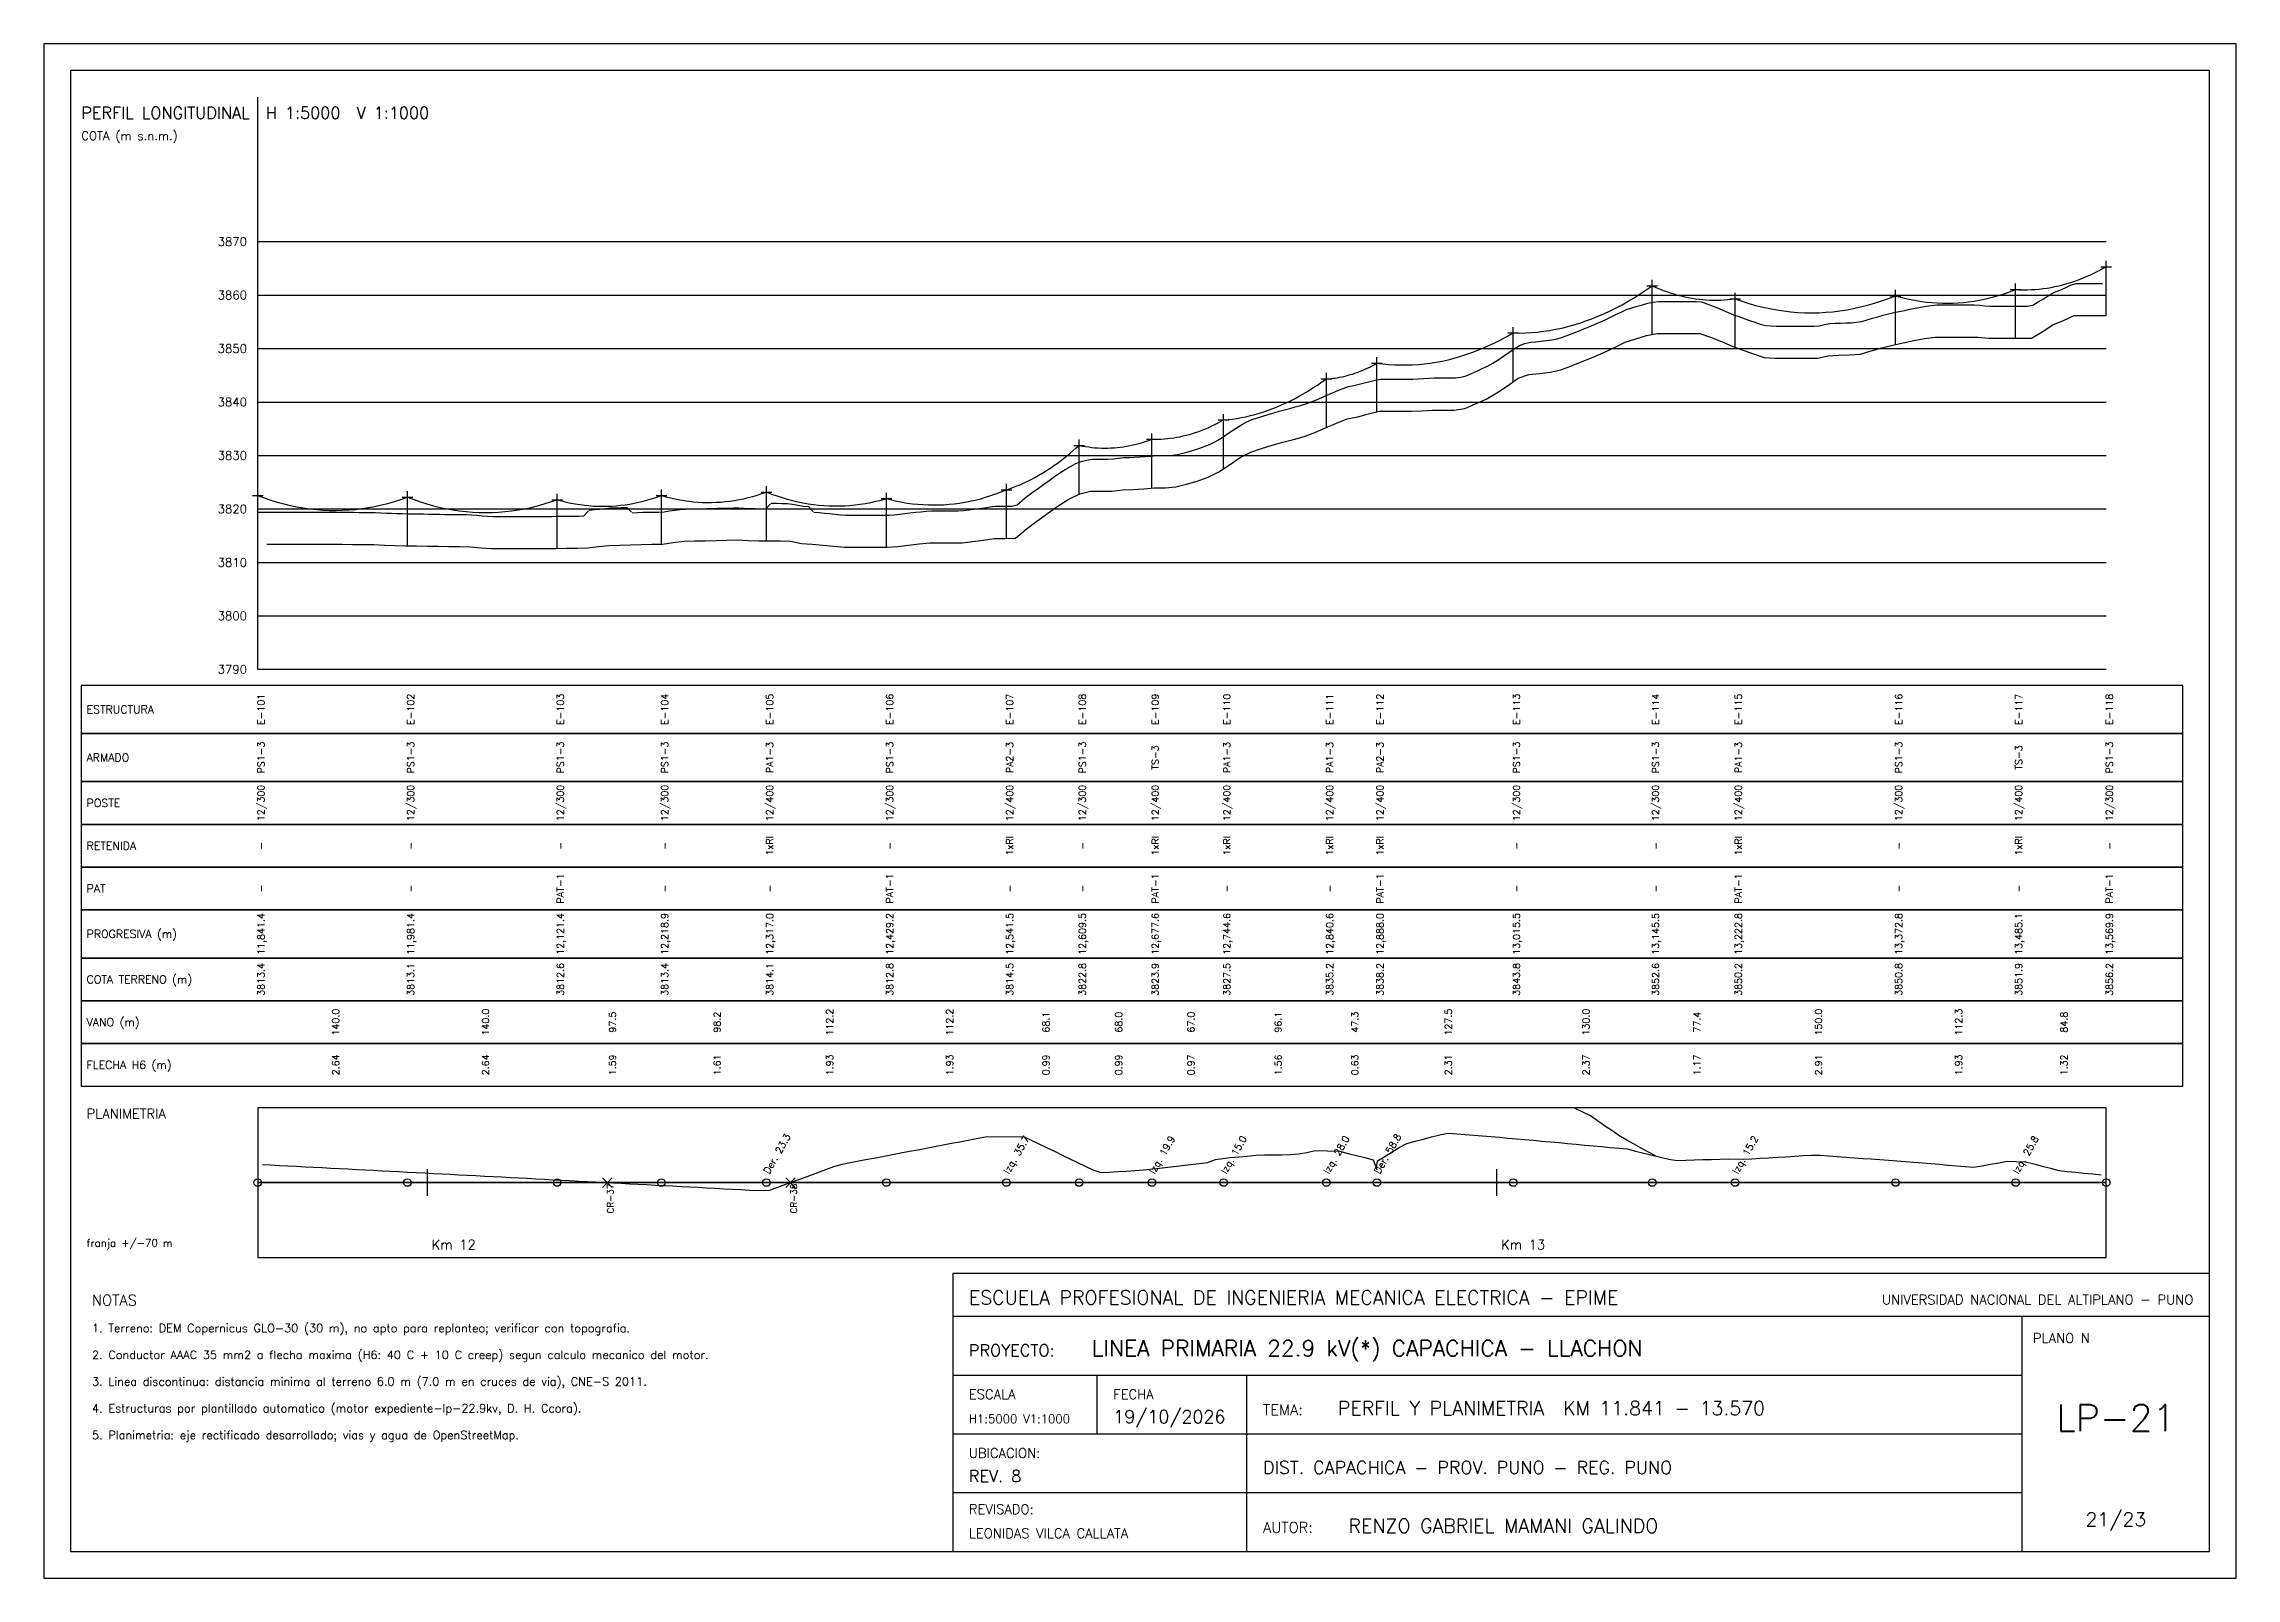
# Paper-space layout 'LP-21' of a CAD drawing. Header units: metres, sheet in millimetres. Extents: x 5 to 415, y 5 to 292.
import ezdxf
from ezdxf.enums import TextEntityAlignment as Align

# ---------------------------------------------------------------- set-up
doc = ezdxf.new("R2010")
doc.units = ezdxf.units.M
doc.linetypes.add('DASHED', pattern=[1.524, 1.27, -0.254])
for name, color, linetype in [('CRUCES', 30, 'Continuous'), ('MARCO', 7, 'Continuous'), ('PP_CONDUCTOR', 5, 'Continuous'), ('PP_DIST_SEGURIDAD', 6, 'DASHED'), ('PP_GRILLA', 8, 'Continuous'), ('PP_POSTE', 1, 'Continuous'), ('PP_TABLA', 8, 'Continuous'), ('PP_TERRENO', 34, 'Continuous'), ('PP_TEXTO', 7, 'Continuous'), ('ROTULO', 7, 'Continuous'), ('RP_CONDUCTOR', 5, 'Continuous'), ('RP_POSTE', 1, 'Continuous'), ('VIAS', 8, 'Continuous')]:
    doc.layers.add(name, color=color, linetype=linetype)
doc.styles.add('ROMANS', font='romans.shx')

psp = doc.layouts.new('LP-21')

# ---------------------------------------------------------------- linework, layer by layer
at = {"layer": 'CRUCES'}
for p, q in [((109.46, 78.1), (111.26, 79.9)), ((109.46, 79.9), (111.26, 78.1)), ((143.74, 78.1), (145.54, 79.9)), ((143.74, 79.9), (145.54, 78.1))]:
    psp.add_line(p, q, dxfattribs=at)
at = {"layer": 'MARCO'}
for points in [[(5, 5), (415, 5), (415, 292), (5, 292)], [(10, 10), (410, 10), (410, 287), (10, 287)]]:
    psp.add_lwpolyline(points, close=True, dxfattribs=at)
at = {"layer": 'PP_CONDUCTOR'}
for points in [[(373.75, 246.04), (374.49, 246.01), (375.22, 245.99), (375.96, 246), (376.7, 246.02), (377.43, 246.07), (378.17, 246.13), (378.91, 246.22), (379.64, 246.32), (380.38, 246.45), (381.12, 246.59), (381.86, 246.76), (382.59, 246.94), (383.33, 247.15), (384.07, 247.37), (384.8, 247.62), (385.54, 247.88), (386.28, 248.17), (387.01, 248.47), (387.75, 248.8), (388.49, 249.14), (389.23, 249.51), (389.96, 249.89), (390.7, 250.29)], [(279.81, 237.92), (280.94, 237.91), (282.07, 237.94), (283.21, 238), (284.34, 238.09), (285.47, 238.23), (286.6, 238.39), (287.73, 238.6), (288.86, 238.84), (289.99, 239.11), (291.12, 239.43), (292.25, 239.77), (293.38, 240.16), (294.51, 240.58), (295.64, 241.03), (296.77, 241.52), (297.9, 242.05), (299.03, 242.61), (300.16, 243.21), (301.29, 243.84), (302.42, 244.51), (303.55, 245.22), (304.68, 245.96), (305.81, 246.74)], [(305.81, 246.74), (306.49, 246.44), (307.16, 246.16), (307.83, 245.89), (308.5, 245.65), (309.18, 245.42), (309.85, 245.21), (310.52, 245.01), (311.2, 244.84), (311.87, 244.68), (312.54, 244.54), (313.21, 244.42), (313.89, 244.31), (314.56, 244.23), (315.23, 244.16), (315.9, 244.1), (316.58, 244.07), (317.25, 244.05), (317.92, 244.06), (318.6, 244.07), (319.27, 244.11), (319.94, 244.17), (320.61, 244.24), (321.29, 244.33)], [(351.29, 244.88), (352.26, 244.61), (353.24, 244.37), (354.22, 244.15), (355.19, 243.97), (356.17, 243.82), (357.15, 243.69), (358.12, 243.6), (359.1, 243.53), (360.08, 243.49), (361.05, 243.49), (362.03, 243.51), (363.01, 243.56), (363.98, 243.64), (364.96, 243.75), (365.94, 243.89), (366.91, 244.05), (367.89, 244.25), (368.86, 244.48), (369.84, 244.73), (370.82, 245.01), (371.79, 245.33), (372.77, 245.67), (373.75, 246.04)], [(321.29, 244.33), (322.59, 243.87), (323.89, 243.45), (325.2, 243.08), (326.5, 242.75), (327.81, 242.47), (329.11, 242.23), (330.42, 242.03), (331.72, 241.88), (333.03, 241.77), (334.33, 241.71), (335.63, 241.69), (336.94, 241.71), (338.24, 241.78), (339.55, 241.89), (340.85, 242.05), (342.16, 242.25), (343.46, 242.49), (344.76, 242.78), (346.07, 243.11), (347.37, 243.49), (348.68, 243.91), (349.98, 244.37), (351.29, 244.88)], [(254.31, 232.27), (255.42, 232.13), (256.53, 232.03), (257.64, 231.96), (258.75, 231.93), (259.86, 231.93), (260.97, 231.96), (262.07, 232.04), (263.18, 232.14), (264.29, 232.28), (265.4, 232.46), (266.51, 232.67), (267.62, 232.92), (268.73, 233.2), (269.84, 233.51), (270.94, 233.86), (272.05, 234.25), (273.16, 234.67), (274.27, 235.12), (275.38, 235.61), (276.49, 236.14), (277.6, 236.7), (278.71, 237.29), (279.81, 237.92)], [(244.85, 229.34), (245.26, 229.36), (245.67, 229.4), (246.08, 229.44), (246.49, 229.49), (246.91, 229.55), (247.32, 229.62), (247.73, 229.7), (248.14, 229.79), (248.55, 229.89), (248.96, 230), (249.38, 230.12), (249.79, 230.24), (250.2, 230.38), (250.61, 230.53), (251.02, 230.68), (251.43, 230.85), (251.84, 231.02), (252.26, 231.21), (252.67, 231.4), (253.08, 231.6), (253.49, 231.81), (253.9, 232.04), (254.31, 232.27)], [(225.64, 221.65), (226.47, 221.72), (227.31, 221.82), (228.14, 221.94), (228.98, 222.09), (229.81, 222.26), (230.65, 222.45), (231.48, 222.67), (232.32, 222.91), (233.15, 223.17), (233.99, 223.46), (234.82, 223.77), (235.66, 224.1), (236.49, 224.46), (237.33, 224.84), (238.17, 225.25), (239, 225.68), (239.84, 226.13), (240.67, 226.61), (241.51, 227.11), (242.34, 227.63), (243.18, 228.18), (244.01, 228.75), (244.85, 229.34)], [(212.24, 218.03), (212.82, 218.02), (213.4, 218.03), (213.98, 218.06), (214.57, 218.1), (215.15, 218.15), (215.73, 218.22), (216.31, 218.31), (216.9, 218.41), (217.48, 218.52), (218.06, 218.65), (218.64, 218.79), (219.23, 218.95), (219.81, 219.12), (220.39, 219.31), (220.98, 219.51), (221.56, 219.72), (222.14, 219.95), (222.72, 220.2), (223.31, 220.46), (223.89, 220.73), (224.47, 221.02), (225.05, 221.33), (225.64, 221.65)], [(198.63, 216.89), (199.22, 216.77), (199.81, 216.67), (200.4, 216.59), (200.99, 216.52), (201.58, 216.46), (202.18, 216.42), (202.77, 216.4), (203.36, 216.39), (203.95, 216.39), (204.54, 216.41), (205.14, 216.45), (205.73, 216.49), (206.32, 216.56), (206.91, 216.64), (207.5, 216.73), (208.09, 216.84), (208.69, 216.97), (209.28, 217.11), (209.87, 217.26), (210.46, 217.43), (211.05, 217.61), (211.64, 217.81), (212.24, 218.03)], [(185.01, 208.6), (185.61, 208.79), (186.2, 209), (186.79, 209.23), (187.38, 209.47), (187.97, 209.72), (188.56, 210), (189.16, 210.28), (189.75, 210.58), (190.34, 210.9), (190.93, 211.23), (191.52, 211.57), (192.12, 211.93), (192.71, 212.31), (193.3, 212.7), (193.89, 213.11), (194.48, 213.53), (195.08, 213.96), (195.67, 214.41), (196.26, 214.88), (196.85, 215.36), (197.44, 215.85), (198.03, 216.36), (198.63, 216.89)], [(45, 207.52), (46.22, 207.06), (47.43, 206.65), (48.65, 206.28), (49.87, 205.95), (51.09, 205.65), (52.3, 205.4), (53.52, 205.19), (54.74, 205.01), (55.96, 204.88), (57.17, 204.79), (58.39, 204.73), (59.61, 204.72), (60.83, 204.75), (62.04, 204.81), (63.26, 204.92), (64.48, 205.06), (65.7, 205.25), (66.91, 205.47), (68.13, 205.74), (69.35, 206.04), (70.57, 206.39), (71.78, 206.77), (73, 207.2)], [(73, 207.2), (74.22, 206.74), (75.43, 206.32), (76.65, 205.94), (77.87, 205.6), (79.09, 205.3), (80.3, 205.04), (81.52, 204.82), (82.74, 204.64), (83.96, 204.5), (85.17, 204.4), (86.39, 204.34), (87.61, 204.32), (88.83, 204.34), (90.04, 204.4), (91.26, 204.5), (92.48, 204.64), (93.7, 204.81), (94.91, 205.03), (96.13, 205.29), (97.35, 205.59), (98.57, 205.93), (99.78, 206.31), (101, 206.72)], [(101, 206.72), (101.85, 206.49), (102.7, 206.29), (103.54, 206.1), (104.39, 205.95), (105.24, 205.81), (106.09, 205.7), (106.93, 205.62), (107.78, 205.55), (108.63, 205.52), (109.48, 205.5), (110.33, 205.51), (111.17, 205.55), (112.02, 205.6), (112.87, 205.69), (113.72, 205.79), (114.57, 205.92), (115.41, 206.08), (116.26, 206.26), (117.11, 206.46), (117.96, 206.69), (118.8, 206.94), (119.65, 207.21), (120.5, 207.51)], [(120.5, 207.51), (121.35, 207.27), (122.21, 207.06), (123.06, 206.87), (123.91, 206.7), (124.77, 206.56), (125.62, 206.44), (126.47, 206.35), (127.33, 206.28), (128.18, 206.23), (129.03, 206.21), (129.89, 206.21), (130.74, 206.24), (131.6, 206.29), (132.45, 206.37), (133.3, 206.47), (134.16, 206.6), (135.01, 206.75), (135.86, 206.92), (136.72, 207.12), (137.57, 207.34), (138.42, 207.58), (139.28, 207.86), (140.13, 208.15)], [(140.13, 208.15), (141.11, 207.78), (142.08, 207.43), (143.06, 207.12), (144.03, 206.83), (145.01, 206.57), (145.98, 206.34), (146.96, 206.15), (147.94, 205.98), (148.91, 205.84), (149.89, 205.72), (150.86, 205.64), (151.84, 205.59), (152.81, 205.57), (153.79, 205.57), (154.77, 205.61), (155.74, 205.67), (156.72, 205.76), (157.69, 205.88), (158.67, 206.04), (159.64, 206.22), (160.62, 206.43), (161.6, 206.67), (162.57, 206.93)], [(162.57, 206.93), (163.55, 206.68), (164.52, 206.46), (165.5, 206.27), (166.47, 206.11), (167.45, 205.98), (168.43, 205.88), (169.4, 205.81), (170.38, 205.76), (171.35, 205.75), (172.33, 205.76), (173.31, 205.8), (174.28, 205.88), (175.26, 205.98), (176.23, 206.11), (177.21, 206.27), (178.18, 206.46), (179.16, 206.67), (180.14, 206.92), (181.11, 207.2), (182.09, 207.5), (183.06, 207.84), (184.04, 208.2), (185.01, 208.6)]]:
    psp.add_lwpolyline(points, dxfattribs=at)
at = {"layer": 'PP_DIST_SEGURIDAD'}
psp.add_lwpolyline([(45, 204.42), (46, 204.42), (47, 204.42), (48, 204.42), (49, 204.41), (50, 204.4), (51, 204.4), (52, 204.4), (53, 204.4), (54, 204.4), (55, 204.4), (56, 204.4), (57, 204.4), (58, 204.39), (59, 204.39), (60, 204.39), (61, 204.39), (62, 204.38), (63, 204.37), (64, 204.36), (65, 204.34), (66, 204.33), (67, 204.32), (68, 204.28), (69, 204.24), (70, 204.2), (71, 204.16), (72, 204.12), (73, 204.1), (74, 204.1), (75, 204.09), (76, 204.07), (77, 204.05), (78, 204.03), (79, 204.01), (80, 203.99), (81, 203.97), (82, 203.96), (83, 203.95), (84, 203.94), (85, 203.91), (86, 203.81), (87, 203.72), (88, 203.64), (89, 203.59), (90, 203.59), (91, 203.59), (92, 203.59), (93, 203.59), (94, 203.59), (95, 203.59), (96, 203.59), (97, 203.59), (98, 203.61), (99, 203.61), (100, 203.61), (101, 203.62), (102, 203.65), (103, 203.67), (104, 203.67), (105, 203.68), (106, 203.72), (107, 204.77), (108, 204.88), (109, 204.98), (110, 205.09), (111, 205.18), (112, 205.21), (113, 205.24), (114, 205.27), (115, 204.3), (116, 204.34), (117, 204.37), (118, 204.38), (119, 204.39), (120, 204.41), (121, 204.46), (122, 204.62), (123, 204.76), (124, 204.89), (125, 204.99), (126, 205.01), (127, 205.02), (128, 205.04), (129, 205.06), (130, 205.1), (131, 205.12), (132, 205.12), (133, 205.14), (134, 205.19), (135, 205.22), (136, 205.16), (137, 205.11), (138, 205.08), (139, 205.05), (140, 205.05), (141, 206.05), (142, 206.05), (143, 206.04), (144, 206), (145, 205.91), (146, 205.69), (147, 205.51), (148, 205.45), (149, 204.38), (150, 204.31), (151, 204.22), (152, 204.12), (153, 204.01), (154, 203.91), (155, 203.83), (156, 203.83), (157, 203.83), (158, 203.83), (159, 203.83), (160, 203.83), (161, 203.83), (162, 203.83), (163, 203.85), (164, 203.92), (165, 204.01), (166, 204.15), (167, 204.27), (168, 204.38), (169, 204.49), (170, 204.6), (171, 204.67), (172, 204.67), (173, 204.67), (174, 204.67), (175, 204.67), (176, 204.67), (177, 204.71), (178, 204.83), (179, 204.96), (180, 205.07), (181, 205.21), (182, 205.37), (183, 205.49), (184, 205.49), (185, 205.5), (186, 205.53), (187, 205.78), (188, 206.63), (189, 207.44), (190, 208.18), (191, 208.91), (192, 209.61), (193, 210.33), (194, 211.06), (195, 211.76), (196, 212.38), (197, 212.97), (198, 213.47), (199, 213.9), (200, 214.14), (201, 214.31), (202, 214.31), (203, 214.31), (204, 214.31), (205, 214.35), (206, 214.5), (207, 214.61), (208, 214.63), (209, 214.67), (210, 214.72), (211, 214.8), (212, 214.9), (213, 214.98), (214, 214.98), (215, 215), (216, 215.06), (217, 215.18), (218, 215.43), (219, 215.7), (220, 216), (221, 216.32), (222, 216.67), (223, 217.06), (224, 217.56), (225, 218.11), (226, 218.79), (227, 219.47), (228, 220.13), (229, 220.75), (230, 221.27), (231, 221.74), (232, 222.06), (233, 222.38), (234, 222.69), (235, 223), (236, 223.28), (237, 223.55), (238, 223.8), (239, 224.07), (240, 224.36), (241, 224.67), (242, 225.03), (243, 225.42), (244, 225.87), (245, 226.3), (246, 226.72), (247, 227.13), (248, 227.54), (249, 227.89), (250, 228.1), (251, 228.32), (252, 228.59), (253, 228.86), (254, 229.09), (255, 229.27), (256, 229.27), (257, 229.27), (258, 229.27), (259, 229.27), (260, 229.27), (261, 229.28), (262, 229.34), (263, 229.39), (264, 229.45), (265, 229.5), (266, 229.5), (267, 229.5), (268, 229.5), (269, 229.54), (270, 229.68), (271, 229.91), (272, 230.35), (273, 230.79), (274, 231.24), (275, 231.72), (276, 232.28), (277, 232.88), (278, 233.55), (279, 234.24), (280, 234.96), (281, 235.57), (282, 235.92), (283, 236.19), (284, 236.28), (285, 236.37), (286, 236.49), (287, 236.64), (288, 236.85), (289, 237.11), (290, 237.5), (291, 237.88), (292, 238.27), (293, 238.67), (294, 239.08), (295, 239.5), (296, 239.95), (297, 240.4), (298, 240.87), (299, 241.35), (300, 241.83), (301, 242.28), (302, 242.61), (303, 242.92), (304, 243.21), (305, 243.47), (306, 243.68), (307, 243.82), (308, 243.82), (309, 243.82), (310, 243.82), (311, 243.82), (312, 243.82), (313, 243.82), (314, 243.82), (315, 243.72), (316, 243.37), (317, 243.01), (318, 242.61), (319, 242.2), (320, 241.76), (321, 241.33), (322, 240.97), (323, 240.61), (324, 240.26), (325, 239.92), (326, 239.58), (327, 239.32), (328, 239.26), (329, 239.22), (330, 239.22), (331, 239.22), (332, 239.22), (333, 239.22), (334, 239.22), (335, 239.22), (336, 239.22), (337, 239.28), (338, 239.5), (339, 239.67), (340, 239.72), (341, 239.77), (342, 239.8), (343, 239.84), (344, 239.92), (345, 240.06), (346, 240.37), (347, 240.68), (348, 240.96), (349, 241.23), (350, 241.48), (351, 241.72), (352, 241.93), (353, 242.14), (354, 242.34), (355, 242.54), (356, 242.74), (357, 242.92), (358, 243.05), (359, 243.15), (360, 243.15), (361, 243.15), (362, 243.15), (363, 243.15), (364, 243.15), (365, 243.15), (366, 243.15), (367, 243.12), (368, 243.02), (369, 242.94), (370, 242.94), (371, 242.94), (372, 242.94), (373, 242.94), (374, 242.94), (375, 242.94), (376, 242.94), (377, 243.11), (378, 243.71), (379, 244.32), (380, 244.96), (381, 245.54), (382, 245.95), (383, 246.37), (384, 246.83), (385, 247.16), (386, 247.18), (387, 247.19), (388, 247.19), (389, 247.19), (390, 247.19)], dxfattribs=at)
at = {"layer": 'PP_GRILLA'}
for p, q in [((45, 175), (45, 282)), ((45, 255), (390.7, 255)), ((45, 245), (390.7, 245)), ((45, 235), (390.7, 235)), ((45, 225), (390.7, 225)), ((45, 215), (390.7, 215)), ((45, 205), (390.7, 205)), ((45, 195), (390.7, 195)), ((45, 185), (390.7, 185)), ((45, 175), (390.7, 175))]:
    psp.add_line(p, q, dxfattribs=at)
at = {"layer": 'PP_POSTE'}
for p, q in [((389.7, 250.29), (391.7, 250.29)), ((390.7, 241.19), (390.7, 251.39)), ((304.81, 246.74), (306.81, 246.74)), ((305.81, 237.64), (305.81, 247.84)), ((372.75, 246.04), (374.75, 246.04)), ((373.75, 236.94), (373.75, 247.14)), ((320.29, 244.33), (322.29, 244.33)), ((321.29, 235.23), (321.29, 245.43)), ((350.29, 244.88), (352.29, 244.88)), ((351.29, 235.78), (351.29, 245.98)), ((278.81, 237.92), (280.81, 237.92)), ((279.81, 228.82), (279.81, 239.02)), ((244.85, 220.24), (244.85, 230.44)), ((253.31, 232.27), (255.31, 232.27)), ((254.31, 223.17), (254.31, 233.37)), ((243.85, 229.34), (245.85, 229.34)), ((224.64, 221.65), (226.64, 221.65)), ((225.64, 212.55), (225.64, 222.75)), ((198.63, 207.79), (198.63, 217.99)), ((211.24, 218.03), (213.24, 218.03)), ((212.24, 208.93), (212.24, 219.13)), ((197.63, 216.89), (199.63, 216.89)), ((140.13, 199.05), (140.13, 209.25)), ((185.01, 199.5), (185.01, 209.7)), ((44, 207.52), (46, 207.52)), ((45, 198.42), (45, 208.62)), ((72, 207.2), (74, 207.2)), ((73, 198.1), (73, 208.3)), ((100, 206.72), (102, 206.72)), ((101, 197.62), (101, 207.82)), ((119.5, 207.51), (121.5, 207.51)), ((120.5, 198.41), (120.5, 208.61)), ((139.13, 208.15), (141.13, 208.15)), ((161.57, 206.93), (163.57, 206.93)), ((162.57, 197.83), (162.57, 208.03)), ((184.01, 208.6), (186.01, 208.6))]:
    psp.add_line(p, q, dxfattribs=at)
at = {"layer": 'PP_TABLA'}
for points in [[(12, 163), (405, 163), (405, 172), (12, 172)], [(12, 154), (405, 154), (405, 163), (12, 163)], [(12, 146), (405, 146), (405, 154), (12, 154)], [(12, 138), (405, 138), (405, 146), (12, 146)], [(12, 130), (405, 130), (405, 138), (12, 138)], [(12, 121), (405, 121), (405, 130), (12, 130)], [(12, 113), (405, 113), (405, 121), (12, 121)], [(12, 105), (405, 105), (405, 113), (12, 113)], [(12, 97), (405, 97), (405, 105), (12, 105)], [(45, 65), (390.7, 65), (390.7, 93), (45, 93)]]:
    psp.add_lwpolyline(points, close=True, dxfattribs=at)
at = {"layer": 'PP_TERRENO'}
psp.add_lwpolyline([(46.72, 198.42), (48.72, 198.42), (50.72, 198.4), (52.72, 198.4), (54.72, 198.4), (56.72, 198.4), (58.72, 198.39), (60.72, 198.39), (62.72, 198.38), (64.72, 198.34), (66.72, 198.33), (68.72, 198.25), (70.72, 198.17), (72.72, 198.1), (74.72, 198.1), (76.72, 198.06), (78.72, 198.02), (80.72, 197.97), (82.72, 197.96), (84.72, 197.93), (86.72, 197.74), (88.72, 197.59), (90.72, 197.59), (92.72, 197.59), (94.72, 197.59), (96.72, 197.59), (98.72, 197.61), (100.72, 197.62), (102.72, 197.67), (104.72, 197.67), (106.72, 197.75), (108.72, 197.95), (110.72, 198.17), (112.72, 198.24), (114.72, 198.29), (116.72, 198.36), (118.72, 198.39), (120.72, 198.42), (122.72, 198.73), (124.72, 198.98), (126.72, 199.02), (128.72, 199.05), (130.72, 199.12), (132.72, 199.13), (134.72, 199.23), (136.72, 199.12), (138.72, 199.05), (140.72, 199.05), (142.72, 199.05), (144.72, 198.97), (146.72, 198.53), (148.72, 198.4), (150.72, 198.25), (152.72, 198.04), (154.72, 197.83), (156.72, 197.83), (158.72, 197.83), (160.72, 197.83), (162.72, 197.83), (164.72, 197.97), (166.72, 198.24), (168.72, 198.46), (170.72, 198.67), (172.72, 198.67), (174.72, 198.67), (176.72, 198.67), (178.72, 198.92), (180.72, 199.16), (182.72, 199.49), (184.72, 199.49), (186.72, 199.55), (188.72, 201.24), (190.72, 202.71), (192.72, 204.12), (194.72, 205.59), (196.72, 206.83), (198.72, 207.84), (200.72, 208.31), (202.72, 208.31), (204.72, 208.31), (206.72, 208.6), (208.72, 208.65), (210.72, 208.77), (212.72, 208.98), (214.72, 208.98), (216.72, 209.11), (218.72, 209.61), (220.72, 210.22), (222.72, 210.93), (224.72, 211.92), (226.72, 213.28), (228.72, 214.61), (230.72, 215.65), (232.72, 216.29), (234.72, 216.92), (236.72, 217.48), (238.72, 217.99), (240.72, 218.57), (242.72, 219.29), (244.72, 220.19), (246.72, 221.02), (248.72, 221.84), (250.72, 222.24), (252.72, 222.79), (254.72, 223.27), (256.72, 223.27), (258.72, 223.27), (260.72, 223.27), (262.72, 223.38), (264.72, 223.5), (266.72, 223.5), (268.72, 223.5), (270.72, 223.78), (272.72, 224.67), (274.72, 225.56), (276.72, 226.69), (278.72, 228.04), (280.72, 229.48), (282.72, 230.16), (284.72, 230.34), (286.72, 230.58), (288.72, 231.01), (290.72, 231.77), (292.72, 232.56), (294.72, 233.38), (296.72, 234.27), (298.72, 235.21), (300.72, 236.19), (302.72, 236.84), (304.72, 237.42), (306.72, 237.82), (308.72, 237.82), (310.72, 237.82), (312.72, 237.82), (314.72, 237.82), (316.72, 237.12), (318.72, 236.32), (320.72, 235.43), (322.72, 234.7), (324.72, 234.01), (326.72, 233.34), (328.72, 233.22), (330.72, 233.22), (332.72, 233.22), (334.72, 233.22), (336.72, 233.22), (338.72, 233.66), (340.72, 233.76), (342.72, 233.82), (344.72, 233.97), (346.72, 234.6), (348.72, 235.16), (350.72, 235.66), (352.72, 236.08), (354.72, 236.49), (356.72, 236.89), (358.72, 237.15), (360.72, 237.15), (362.72, 237.15), (364.72, 237.15), (366.72, 237.15), (368.72, 236.94), (370.72, 236.94), (372.72, 236.94), (374.72, 236.94), (376.72, 236.94), (378.72, 238.14), (380.72, 239.43), (382.72, 240.24), (384.72, 241.16), (386.72, 241.19), (388.72, 241.19), (390.72, 241.19)], dxfattribs=at)
at = {"layer": 'PP_TEXTO'}
for p, q in [((76.72, 76.5), (76.72, 81.5)), ((276.72, 76.5), (276.72, 81.5))]:
    psp.add_line(p, q, dxfattribs=at)
at = {"layer": 'ROTULO'}
for p, q in [((175, 54), (375, 54)), ((175, 54), (410, 54)), ((375, 10), (375, 54)), ((175, 43), (375, 43)), ((202, 32), (202, 43)), ((230, 10), (230, 43)), ((175, 32), (375, 32)), ((175, 21), (375, 21))]:
    psp.add_line(p, q, dxfattribs=at)
psp.add_lwpolyline([(175, 10), (410, 10), (410, 62), (175, 62)], close=True, dxfattribs=at)
at = {"layer": 'RP_CONDUCTOR', "lineweight": 35}
psp.add_line((45, 79), (390.7, 79), dxfattribs=at)
at = {"layer": 'RP_POSTE'}
for centre in [(45, 79), (73, 79), (101, 79), (120.5, 79), (140.13, 79), (162.57, 79), (185.01, 79), (198.63, 79), (212.24, 79), (225.64, 79), (244.85, 79), (254.31, 79), (279.81, 79), (305.81, 79), (321.29, 79), (351.29, 79), (373.75, 79), (390.7, 79)]:
    psp.add_circle(centre, 0.7, dxfattribs=at)
at = {"layer": 'VIAS'}
for points in [[(306.53, 83.94), (305.12, 84.7), (303.71, 85.46), (302.31, 86.23), (300.9, 86.99), (299.52, 87.8), (298.21, 88.71), (296.9, 89.63), (295.59, 90.54), (294.27, 91.46), (292.84, 92.16), (291.4, 92.86)], [(45.87, 82.39), (47.47, 82.31), (49.07, 82.22), (50.66, 82.14), (52.26, 82.06), (53.86, 81.97), (55.46, 81.89), (57.06, 81.8), (58.65, 81.72), (60.25, 81.64), (61.85, 81.55), (63.45, 81.47), (65.05, 81.38), (66.64, 81.3), (68.24, 81.22), (69.84, 81.13), (71.44, 81.05), (73.03, 80.96), (74.63, 80.88), (76.23, 80.8), (77.83, 80.71), (79.43, 80.63), (81.02, 80.54), (82.62, 80.46), (84.22, 80.37), (85.82, 80.29), (87.41, 80.21), (89.01, 80.12), (90.61, 80.04), (92.21, 79.95), (93.81, 79.87), (95.4, 79.79), (97, 79.7), (98.6, 79.62), (100.2, 79.53), (101.79, 79.45), (103.39, 79.37), (104.99, 79.28), (106.59, 79.2), (108.19, 79.11), (109.78, 79.03), (111.38, 78.95), (112.98, 78.86), (114.58, 78.78), (116.17, 78.69), (117.77, 78.61), (119.37, 78.53), (120.97, 78.44), (122.57, 78.36), (124.16, 78.27), (125.76, 78.19), (127.36, 78.11), (128.96, 78.02), (130.55, 77.94), (132.15, 77.85), (133.75, 77.77), (135.35, 77.69), (136.95, 77.6), (138.54, 77.52), (140.76, 77.57), (142.26, 78.12), (143.76, 78.67), (145.26, 79.23), (146.76, 79.78), (148.26, 80.33), (149.77, 80.89), (151.27, 81.44), (152.77, 82), (154.3, 82.45), (155.87, 82.75), (157.44, 83.05), (159.01, 83.35), (160.58, 83.65), (162.15, 83.95), (163.73, 84.25), (165.3, 84.55), (166.87, 84.85), (168.44, 85.14), (170.01, 85.44), (171.59, 85.74), (173.16, 86.04), (174.73, 86.34), (176.3, 86.64), (177.87, 86.94), (179.44, 87.24), (181.02, 87.53), (188.2, 87.59), (189.65, 86.92), (191.1, 86.24), (192.54, 85.54), (193.98, 84.84), (195.42, 84.15), (196.86, 83.45), (198.3, 82.75), (199.73, 82.05), (201.17, 81.35), (202.66, 80.87), (204.25, 80.97), (205.85, 81.06), (207.45, 81.16), (209.05, 81.26), (210.64, 81.35), (213.1, 81.6), (214.69, 81.79), (216.28, 81.98), (217.87, 82.17), (219.45, 82.36), (221.04, 82.55), (222.63, 82.74), (224.13, 83.29), (226.89, 83.67), (228.48, 83.82), (230.07, 83.96), (231.67, 84.1), (233.27, 84.18), (234.87, 84.18), (236.47, 84.17), (238.06, 84.25), (239.65, 84.4), (241.23, 84.65), (242.79, 85.02), (247.4, 84.86), (248.94, 84.43), (250.49, 84.05), (252.05, 83.67), (253.6, 83.28), (254.31, 81.45), (254.31, 82.25), (254.4, 83.06), (255.77, 83.9), (257.13, 84.73), (258.49, 85.57), (259.9, 86.31), (261.45, 86.72), (262.99, 87.13), (264.54, 87.53), (266.09, 87.94), (267.64, 88.24), (269.24, 88.11), (270.83, 87.98), (272.43, 87.85), (274.02, 87.72), (275.62, 87.59), (277.21, 87.46), (278.81, 87.33), (280.4, 87.2), (282, 87.06), (283.59, 86.92), (285.18, 86.77), (286.78, 86.62), (288.37, 86.47), (289.96, 86.32), (291.56, 86.17), (293.15, 86.02), (294.74, 85.88), (296.33, 85.73), (297.93, 85.58), (299.52, 85.43), (301.11, 85.28), (302.67, 84.9), (304.22, 84.51), (305.77, 84.13), (307.33, 83.75), (308.88, 83.36), (310.45, 83.15), (312.05, 83.19), (313.65, 83.24), (315.25, 83.29), (316.85, 83.34), (318.45, 83.39), (320.05, 83.44), (322.82, 83.36), (324.41, 83.45), (326.01, 83.55), (327.61, 83.65), (329.21, 83.74), (330.8, 83.84), (332.4, 83.93), (334, 84.03), (335.59, 84.13), (337.19, 84.11), (338.79, 83.99), (340.38, 83.88), (341.98, 83.76), (343.57, 83.65), (345.17, 83.53), (346.77, 83.42), (348.36, 83.3), (349.96, 83.19), (351.55, 83.07), (353.15, 82.96), (354.74, 82.83), (356.34, 82.69), (357.93, 82.55), (359.53, 82.41), (361.12, 82.27), (362.71, 82.13), (364.31, 81.99), (365.9, 81.85), (367.47, 82.11), (369.05, 82.41), (370.62, 82.71), (372.19, 83.02), (375.63, 82.89), (377.18, 82.48), (378.73, 82.07), (380.27, 81.66), (381.82, 81.25), (383.41, 81.07), (385, 80.92), (386.59, 80.76), (388.19, 80.61), (389.78, 80.46)]]:
    psp.add_lwpolyline(points, dxfattribs=at)

# ---------------------------------------------------------------- texts
at = {"layer": 'CRUCES', "style": 'ROMANS'}
for s, p in [('CR-37', (110.36, 76)), ('CR-38', (144.64, 76))]:
    psp.add_text(s, height=1.2, rotation=90, dxfattribs=at).set_placement(p, align=Align.TOP_CENTER)
at = {"layer": 'PP_GRILLA', "style": 'ROMANS'}
for s, p in [('3870', (43, 255)), ('3860', (43, 245)), ('3850', (43, 235)), ('3840', (43, 225)), ('3830', (43, 215)), ('3820', (43, 205)), ('3810', (43, 195)), ('3800', (43, 185)), ('3790', (43, 175))]:
    psp.add_text(s, height=1.6, dxfattribs=at).set_placement(p, align=Align.MIDDLE_RIGHT)
at = {"layer": 'PP_TEXTO', "style": 'ROMANS'}
for s, height, p in [('PERFIL LONGITUDINAL  H 1:5000  V 1:1000', 2.2, (12, 278)), ('COTA (m s.n.m.)', 1.6, (12, 274)), ('PLANIMETRIA', 1.8, (13, 91)), ('franja +/-70 m', 1.4, (13, 67)), ('Km 12', 1.8, (77.52, 66.5)), ('Km 13', 1.8, (277.52, 66.5)), ('NOTAS', 2, (14, 56)), ('1. Terreno: DEM Copernicus GLO-30 (30 m), no apto para replanteo; verificar con topografia.', 1.55, (14, 51)), ('2. Conductor AAAC 35 mm2 a flecha maxima (H6: 40 C + 10 C creep) segun calculo mecanico del motor.', 1.55, (14, 46)), ('3. Linea discontinua: distancia minima al terreno 6.0 m (7.0 m en cruces de via), CNE-S 2011.', 1.55, (14, 41)), ('4. Estructuras por plantillado automatico (motor expediente-lp-22.9kv, D. H. Ccora).', 1.55, (14, 36)), ('5. Planimetria: eje rectificado desarrollado; vias y agua de OpenStreetMap.', 1.55, (14, 31))]:
    psp.add_text(s, height=height, dxfattribs=at).set_placement(p)
for s, p in [('ESTRUCTURA', (13, 167.5)), ('ARMADO', (13, 158.5)), ('POSTE', (13, 150)), ('RETENIDA', (13, 142)), ('PAT', (13, 134)), ('PROGRESIVA (m)', (13, 125.5)), ('COTA TERRENO (m)', (13, 117)), ('VANO (m)', (13, 109)), ('FLECHA H6 (m)', (13, 101))]:
    psp.add_text(s, height=1.5, dxfattribs=at).set_placement(p, align=Align.MIDDLE_LEFT)
for s, p in [('E-101', (45.6, 167.5)), ('E-102', (73.6, 167.5)), ('E-103', (101.6, 167.5)), ('E-104', (121.1, 167.5)), ('E-105', (140.73, 167.5)), ('E-106', (163.17, 167.5)), ('E-107', (185.61, 167.5)), ('E-108', (199.23, 167.5)), ('E-109', (212.84, 167.5)), ('E-110', (226.24, 167.5)), ('E-111', (245.45, 167.5)), ('E-112', (254.91, 167.5)), ('E-113', (280.41, 167.5)), ('E-114', (306.41, 167.5)), ('E-115', (321.89, 167.5)), ('E-116', (351.89, 167.5)), ('E-117', (374.35, 167.5)), ('E-118', (391.3, 167.5)), ('PS1-3', (45.6, 158.5)), ('PS1-3', (73.6, 158.5)), ('PS1-3', (101.6, 158.5)), ('PS1-3', (121.1, 158.5)), ('PA1-3', (140.73, 158.5)), ('PS1-3', (163.17, 158.5)), ('PA2-3', (185.61, 158.5)), ('PS1-3', (199.23, 158.5)), ('TS-3', (212.84, 158.5)), ('PA1-3', (226.24, 158.5)), ('PA1-3', (245.45, 158.5)), ('PA2-3', (254.91, 158.5)), ('PS1-3', (280.41, 158.5)), ('PS1-3', (306.41, 158.5)), ('PA1-3', (321.89, 158.5)), ('PS1-3', (351.89, 158.5)), ('TS-3', (374.35, 158.5)), ('PS1-3', (391.3, 158.5)), ('12/300', (45.6, 150)), ('12/300', (73.6, 150)), ('12/300', (101.6, 150)), ('12/300', (121.1, 150)), ('12/400', (140.73, 150)), ('12/300', (163.17, 150)), ('12/400', (185.61, 150)), ('12/300', (199.23, 150)), ('12/400', (212.84, 150)), ('12/400', (226.24, 150)), ('12/400', (245.45, 150)), ('12/400', (254.91, 150)), ('12/300', (280.41, 150)), ('12/300', (306.41, 150)), ('12/400', (321.89, 150)), ('12/300', (351.89, 150)), ('12/400', (374.35, 150)), ('12/300', (391.3, 150)), ('1xRI', (140.73, 142)), ('1xRI', (185.61, 142)), ('1xRI', (212.84, 142)), ('1xRI', (226.24, 142)), ('1xRI', (245.45, 142)), ('1xRI', (254.91, 142)), ('1xRI', (321.89, 142)), ('1xRI', (374.35, 142)), ('-', (45.6, 142)), ('-', (73.6, 142)), ('-', (101.6, 142)), ('-', (121.1, 142)), ('-', (163.17, 142)), ('-', (199.23, 142)), ('-', (280.41, 142)), ('-', (306.41, 142)), ('-', (351.89, 142)), ('-', (391.3, 142)), ('PAT-1', (101.6, 134)), ('PAT-1', (163.17, 134)), ('PAT-1', (212.84, 134)), ('PAT-1', (254.91, 134)), ('PAT-1', (321.89, 134)), ('PAT-1', (391.3, 134)), ('-', (45.6, 134)), ('-', (73.6, 134)), ('-', (121.1, 134)), ('-', (140.73, 134)), ('-', (185.61, 134)), ('-', (199.23, 134)), ('-', (226.24, 134)), ('-', (245.45, 134)), ('-', (280.41, 134)), ('-', (306.41, 134)), ('-', (351.89, 134)), ('-', (374.35, 134)), ('11,841.4', (45.6, 125.5)), ('11,981.4', (73.6, 125.5)), ('12,121.4', (101.6, 125.5)), ('12,218.9', (121.1, 125.5)), ('12,317.0', (140.73, 125.5)), ('12,429.2', (163.17, 125.5)), ('12,541.5', (185.61, 125.5)), ('12,609.5', (199.23, 125.5)), ('12,677.6', (212.84, 125.5)), ('12,744.6', (226.24, 125.5)), ('12,840.6', (245.45, 125.5)), ('12,888.0', (254.91, 125.5)), ('13,015.5', (280.41, 125.5)), ('13,145.5', (306.41, 125.5)), ('13,222.8', (321.89, 125.5)), ('13,372.8', (351.89, 125.5)), ('13,485.1', (374.35, 125.5)), ('13,569.9', (391.3, 125.5)), ('3813.4', (45.6, 117)), ('3813.1', (73.6, 117)), ('3812.6', (101.6, 117)), ('3813.4', (121.1, 117)), ('3814.1', (140.73, 117)), ('3812.8', (163.17, 117)), ('3814.5', (185.61, 117)), ('3822.8', (199.23, 117)), ('3823.9', (212.84, 117)), ('3827.5', (226.24, 117)), ('3835.2', (245.45, 117)), ('3838.2', (254.91, 117)), ('3843.8', (280.41, 117)), ('3852.6', (306.41, 117)), ('3850.2', (321.89, 117)), ('3850.8', (351.89, 117)), ('3851.9', (374.35, 117)), ('3856.2', (391.3, 117)), ('140.0', (59.6, 109)), ('140.0', (87.6, 109)), ('97.5', (111.35, 109)), ('98.2', (130.92, 109)), ('112.2', (151.95, 109)), ('112.2', (174.39, 109)), ('68.0', (206.03, 109)), ('67.0', (219.54, 109)), ('47.3', (250.18, 109)), ('127.5', (267.66, 109)), ('130.0', (293.41, 109)), ('77.4', (314.15, 109)), ('150.0', (336.89, 109)), ('112.3', (363.12, 109)), ('84.8', (382.82, 109)), ('68.1', (192.42, 109)), ('96.1', (235.84, 109)), ('2.64', (59.6, 101)), ('2.64', (87.6, 101)), ('1.59', (111.35, 101)), ('1.93', (151.95, 101)), ('1.93', (174.39, 101)), ('0.99', (192.42, 101)), ('0.99', (206.03, 101)), ('0.97', (219.54, 101)), ('1.56', (235.84, 101)), ('0.63', (250.18, 101)), ('2.37', (293.41, 101)), ('1.17', (314.15, 101)), ('1.93', (363.12, 101)), ('1.32', (382.82, 101)), ('1.61', (130.92, 101)), ('2.31', (267.66, 101)), ('2.91', (336.89, 101))]:
    psp.add_text(s, height=1.3, rotation=90, dxfattribs=at).set_placement(p, align=Align.MIDDLE_CENTER)
for s, p in [('Der. 23.3', (140.63, 80.5)), ('Izq. 35.7', (185.51, 80.5)), ('Izq. 19.9', (212.74, 80.5)), ('Izq. 15.0', (226.14, 80.5)), ('Izq. 28.0', (245.35, 80.5)), ('Der. 58.8', (254.81, 80.5)), ('Izq. 15.2', (321.79, 80.5)), ('Izq. 25.8', (374.25, 80.5))]:
    psp.add_text(s, height=1.3, rotation=60, dxfattribs=at).set_placement(p)
at = {"layer": 'ROTULO', "style": 'ROMANS'}
for s, height, p in [('ESCUELA PROFESIONAL DE INGENIERIA MECANICA ELECTRICA - EPIME', 2.6, (178, 56.2)), ('LINEA PRIMARIA 22.9 kV(*) CAPACHICA - LLACHON', 3, (201, 46.5)), ('PLANO N', 1.8, (377, 49)), ('PROYECTO:', 2.2, (178, 46.5)), ('ESCALA', 1.8, (178, 38.5)), ('FECHA', 1.8, (205, 38.5)), ('TEMA:', 2, (233, 35.5)), ('PERFIL Y PLANIMETRIA  KM 11.841 - 13.570', 2.6, (247, 35.5)), ('H1:5000 V1:1000', 1.6, (178, 34)), ('19/10/2026', 2.4, (205, 34)), ('UBICACION:', 1.8, (178, 27.5)), ('REV. 8', 2.2, (178, 23)), ('DIST. CAPACHICA - PROV. PUNO - REG. PUNO', 2.4, (233, 24.5)), ('REVISADO:', 1.8, (178, 17)), ('LEONIDAS VILCA CALLATA', 1.8, (178, 12.5)), ('AUTOR:', 2, (233, 13.5)), ('RENZO GABRIEL MAMANI GALINDO', 2.6, (249, 13.5))]:
    psp.add_text(s, height=height, dxfattribs=at).set_placement(p)
psp.add_text('UNIVERSIDAD NACIONAL DEL ALTIPLANO - PUNO', height=1.8, dxfattribs=at).set_placement((407, 56.2), align=Align.RIGHT)
for s, height, p in [('LP-21', 5, (392.5, 35)), ('21/23', 2.6, (392.5, 16))]:
    psp.add_text(s, height=height, dxfattribs=at).set_placement(p, align=Align.MIDDLE_CENTER)

doc.saveas('drawing.dxf')
